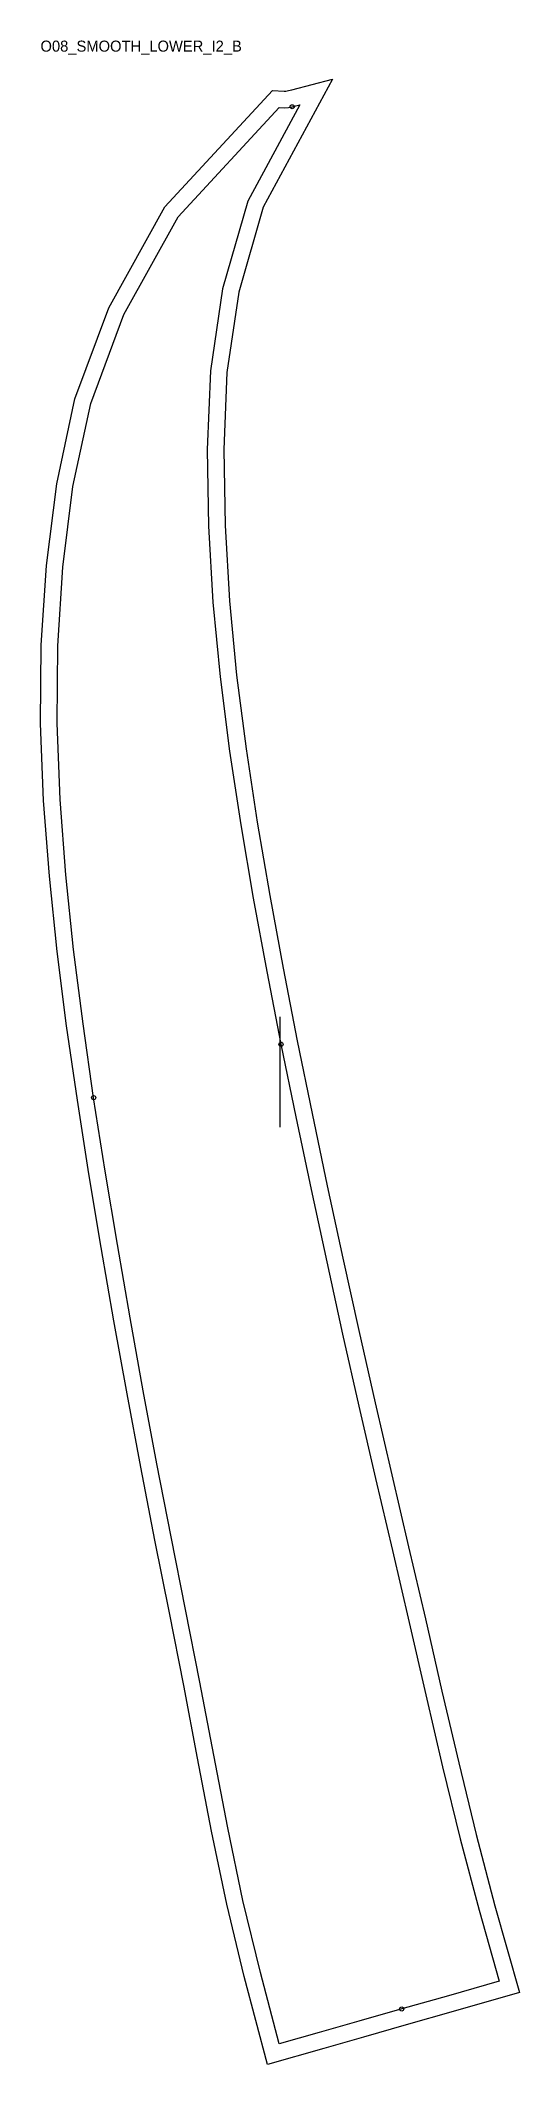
# Model space of a CAD drawing. Header units: millimetres. Extents: x -173 to 175, y -15 to 1454.
import ezdxf

# ---------------------------------------------------------------- set-up
doc = ezdxf.new("R2010")
doc.units = ezdxf.units.MM
for name, color, linetype in [('CUT', 1, 'Continuous'), ('GRAIN', 3, 'Continuous'), ('ID', 7, 'Continuous'), ('NOTCH', 2, 'Continuous'), ('SEAM', 5, 'Continuous')]:
    doc.layers.add(name, color=color, linetype=linetype)

msp = doc.modelspace()

# ---------------------------------------------------------------- linework, layer by layer
at = {"layer": 'CUT'}
msp.add_lwpolyline([(-8.5, -14.9), (-25.4, 49), (-38, 101.5), (-49.1, 154.4), (-59.3, 207.4), (-69.3, 260.3), (-79.8, 313), (-90.3, 365.8), (-100.6, 418.8), (-110.5, 471.8), (-120.1, 524.9), (-129.4, 578.2), (-138.2, 631.6), (-146.6, 685.1), (-154.4, 739), (-161.2, 793.1), (-166.9, 847.6), (-171.2, 902.6), (-173.4, 958.5), (-172.9, 1015.3), (-169.1, 1073.2), (-161.6, 1132.5), (-148.4, 1194.2), (-123.8, 1260.3), (-83.1, 1333.5), (-4.8, 1418.1), (3.7, 1417.4), (4.8, 1417.5), (6.8, 1417.9), (9.2, 1418.5), (38.6, 1426.2), (-11.6, 1333.2), (-29.3, 1271.5), (-38.1, 1213.3), (-40.3, 1157.4), (-39.3, 1102.2), (-36.1, 1047.6), (-31, 993.6), (-24.1, 940), (-16, 886.8), (-6.9, 833.7), (2.8, 780.8), (13.1, 728.1), (23.9, 675.4), (34.9, 622.8), (46.2, 570.3), (57.8, 517.9), (69.6, 465.5), (81.7, 413.2), (93.9, 360.9), (106.2, 308.6), (118.2, 256.2), (130.4, 204), (143, 152), (156.7, 100.3), (174.6, 37.3), (126.3, 23.5), (92.3, 13.8), (61.2, 5), (32.4, -3.2), (-8.5, -14.9)], close=True, dxfattribs=at)
at = {"layer": 'GRAIN'}
msp.add_line((0.6, 665.6), (0.6, 745.6), dxfattribs=at)
at = {"layer": 'NOTCH'}
for centre in [(9.4, 1406.2), (1.3, 725.7), (-134.8, 686.9), (89, 25.4)]:
    msp.add_circle(centre, 1.5, dxfattribs=at)
at = {"layer": 'SEAM'}
msp.add_lwpolyline([(0, 0), (-13.7, 51.9), (-26.3, 104.1), (-37.3, 156.8), (-47.5, 209.7), (-57.6, 262.6), (-68.1, 315.4), (-78.5, 368.2), (-88.8, 421), (-98.7, 474), (-108.3, 527), (-117.5, 580.2), (-126.4, 633.5), (-134.8, 686.9), (-142.5, 740.6), (-149.3, 794.5), (-155, 848.7), (-159.2, 903.3), (-161.4, 958.7), (-160.9, 1014.8), (-157.2, 1072), (-149.8, 1130.5), (-136.8, 1190.8), (-112.8, 1255.3), (-73.3, 1326.4), (0, 1405.6), (3.9, 1405.3), (6.8, 1405.7), (9.4, 1406.2), (12.1, 1406.8), (14.9, 1407.6), (-22.8, 1337.7), (-41.1, 1274), (-50, 1214.5), (-52.3, 1157.5), (-51.3, 1101.7), (-48.1, 1046.7), (-42.9, 992.3), (-36, 938.4), (-27.8, 884.9), (-18.8, 831.6), (-9, 778.6), (1.3, 725.7), (12.1, 673), (23.2, 620.3), (34.5, 567.8), (46.1, 515.3), (57.9, 462.9), (70, 410.5), (82.2, 358.2), (94.5, 305.9), (106.5, 253.5), (118.7, 201.2), (131.4, 149), (145.2, 97.2), (159.8, 45.5), (123, 35), (89, 25.4), (57.9, 16.5), (29.1, 8.4)], close=True, dxfattribs=at)

# ---------------------------------------------------------------- texts
at = {"layer": 'ID'}
msp.add_text('O08_SMOOTH_LOWER_I2_B', height=8, dxfattribs=at).set_placement((-173.4, 1446.2))

doc.saveas('drawing.dxf')
